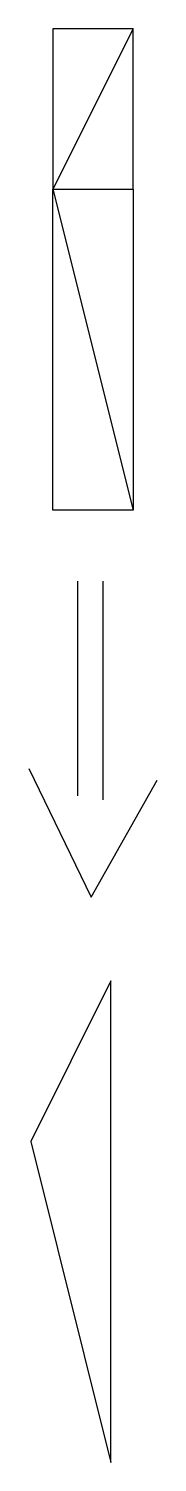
# Model space of a CAD drawing. Header units: millimetres. Extents: x -4.4 to -2.8, y -10.4 to 7.4.
import ezdxf

# ---------------------------------------------------------------- set-up
doc = ezdxf.new("R2010")
doc.units = ezdxf.units.MM
doc.header["$MEASUREMENT"] = 0

msp = doc.modelspace()

# ---------------------------------------------------------------- linework, layer by layer
for p, q in [((-3.145, 7.449), (-4.145, 5.449)), ((-3.145, 7.449), (-4.145, 7.449)), ((-4.145, 7.449), (-4.145, 5.449)), ((-3.145, 5.449), (-3.145, 7.449)), ((-4.145, 5.449), (-3.145, 1.449)), ((-4.145, 5.449), (-3.145, 5.449)), ((-4.145, 1.449), (-4.145, 5.449)), ((-3.145, 5.449), (-3.145, 1.449)), ((-3.145, 1.449), (-4.145, 1.449)), ((-3.84, 0.561), (-3.84, -2.112)), ((-3.524, 0.561), (-3.524, -2.161)), ((-4.448, -1.772), (-3.67, -3.376)), ((-3.67, -3.376), (-2.843, -1.918)), ((-3.423, -4.421), (-4.423, -6.421)), ((-3.423, -10.421), (-3.423, -4.421)), ((-4.423, -6.421), (-3.423, -10.421))]:
    msp.add_line(p, q)

doc.saveas('drawing.dxf')
